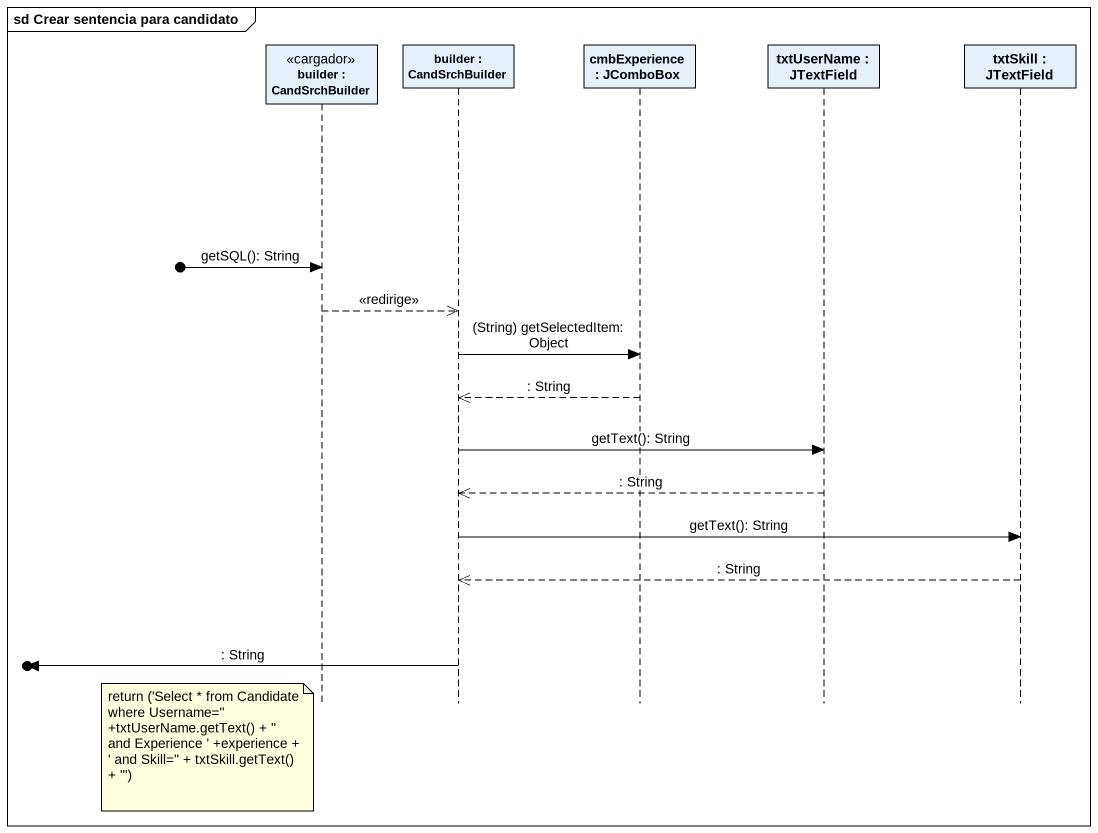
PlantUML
@startuml
mainframe sd Crear sentencia para candidato
hide footbox
participant "builder : CandSrchBuilder" as builder <<cargador>>
participant "builder : CandSrchBuilder" as builder_2
participant "cmbExperience : JComboBox" as cmbExperience
participant "txtUserName : JTextField" as txtUserName
participant "txtSkill : JTextField" as txtSkill

[o-> builder : getSQL(): String
builder -->> builder_2 : <<redirige>>
builder_2 -> cmbExperience : (String) getSelectedItem: Object
cmbExperience -->> builder_2 : : String
builder_2 -> txtUserName : getText(): String
txtUserName -->> builder_2 : : String
builder_2 -> txtSkill : getText(): String
txtSkill -->> builder_2 : : String
[o<- builder_2 : : String
note left of builder : return ('Select * from Candidate where Username='' +txtUserName.getText() + '' and Experience ' +experience + ' and Skill='' + txtSkill.getText() + ''')
@enduml
